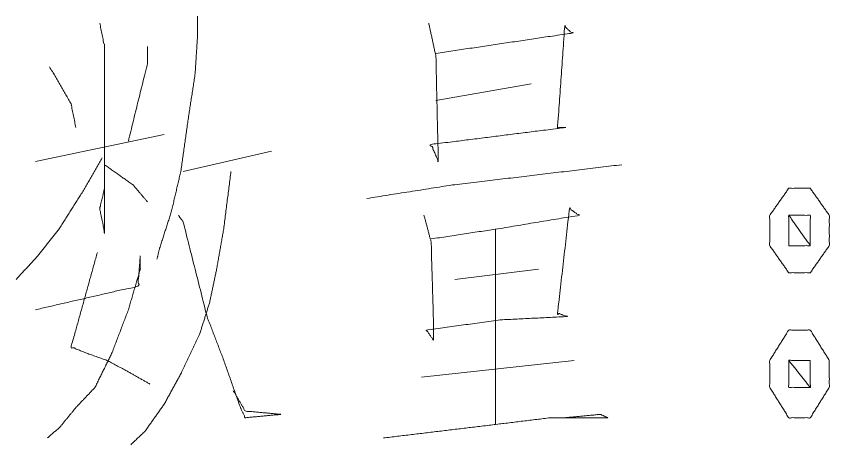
# Model space of a CAD drawing. Header units: millimetres. Extents: x 0 to 420, y 0 to 297.
# Drawn here: x 317.24 to 326.74, y 60.7 to 65.7 of the extents above; entities that cross this region are included whole.
import ezdxf

# ---------------------------------------------------------------- set-up
doc = ezdxf.new("R2010")
doc.units = ezdxf.units.MM
doc.layers.add('1', color=7, linetype='Continuous', true_color=0xffffff)

msp = doc.modelspace()

# ---------------------------------------------------------------- linework, layer by layer
at = {"layer": '1', "color": 95, "linetype": 'Continuous', "lineweight": 18}
for p, q in [((322.1387, 64.7196), (323.2521, 64.9165)), ((317.4635, 64.0109), (318.9666, 64.3259)), ((319.1893, 63.8928), (320.2192, 64.1291)), ((322.8346, 63.2235), (322.8346, 60.9401)), ((322.3614, 62.633), (323.3356, 62.7511)), ((321.9717, 61.4913), (323.7531, 61.6881))]:
    msp.add_line(p, q, dxfattribs=at)
for points, knots in [([(319.3563, 65.7039), (319.3563, 65.4676), (319.3284, 65.0346), (319.245, 64.4834), (319.1614, 63.8928), (319.0501, 63.4204), (318.9109, 62.9873), (318.8831, 62.8692)], [0, 0, 0.08186, 0.232244, 0.425427, 0.632112, 0.800314, 0.957948, 1, 1]), ([(318.2151, 65.6251), (318.2707, 65.3495), (318.2707, 63.1842), (318.2151, 63.4598), (318.2707, 63.696)], [0, 0, 0.094654, 0.823643, 0.918297, 1, 1]), ([(322.0552, 65.6251), (322.1387, 65.2314), (322.1666, 64.0109), (322.0831, 64.2078), (323.6418, 64.4046), (323.5583, 64.4046), (323.6418, 65.5857), (323.7253, 65.507), (322.1387, 65.2708)], [0, 0, 0.062938, 0.253849, 0.287287, 0.532982, 0.546038, 0.731203, 0.749152, 1, 1]), ([(318.7718, 65.3495), (318.7718, 65.1527), (318.5491, 64.2472)], [0, 0, 0.174306, 1, 1]), ([(317.6305, 65.1133), (317.8811, 64.6802), (317.9367, 64.4046)], [0, 0, 0.640216, 1, 1]), ([(318.2429, 64.0503), (317.9924, 63.6172), (317.7419, 63.2235), (317.4914, 62.9086), (317.2409, 62.633)], [0, 0, 0.287238, 0.55514, 0.786184, 1, 1]), ([(318.2707, 63.9716), (318.6047, 63.7353), (318.7718, 63.5385)], [0, 0, 0.613108, 1, 1]), ([(321.3315, 63.5779), (322.3336, 63.7353), (324.3098, 63.9716)], [0, 0, 0.33759, 1, 1]), ([(319.746, 63.8928), (319.6625, 63.2235), (319.579, 62.7511), (319.4955, 62.3574), (319.3841, 62.0031), (319.1614, 61.5306), (318.9666, 61.1763), (318.7439, 60.8613), (318.5769, 60.7039)], [0, 0, 0.194372, 0.33263, 0.448612, 0.555645, 0.70616, 0.82269, 0.933851, 1, 1]), ([(326.5078, 63.696), (326.2572, 63.696), (326.0346, 63.381), (326.0346, 63.0267), (326.2572, 62.7117), (326.5078, 62.7117), (326.7304, 63.0267), (326.7304, 63.381), (326.5078, 63.696)], [0, 0, 0.091008, 0.231142, 0.359869, 0.500004, 0.591013, 0.731144, 0.85987, 1, 1]), ([(321.9996, 63.381), (322.0831, 63.0661), (322.1109, 62.1212), (322.1109, 61.9243), (322.0274, 62.0424), (322.8903, 62.1605), (323.6696, 62.1999), (323.5583, 62.2393), (323.6975, 63.4598), (323.8088, 63.381), (322.8624, 63.2235), (322.0831, 63.1054)], [0, 0, 0.050173, 0.195727, 0.226037, 0.24831, 0.382415, 0.502573, 0.520756, 0.7099, 0.730899, 0.878625, 1, 1]), ([(319.1336, 63.381), (319.1893, 63.3023), (319.4676, 62.1999), (319.6625, 61.6881), (319.8573, 61.1369), (319.913, 61.0188), (320.3305, 61.0582), (319.913, 61.0975), (319.7738, 61.3338)], [0, 0, 0.026718, 0.341744, 0.493484, 0.655464, 0.691645, 0.807839, 0.924033, 1, 1]), ([(326.2572, 63.0267), (326.5078, 63.0267), (326.2572, 63.381), (326.2572, 63.0267)], [0, 0, 0.241156, 0.658897, 1, 1]), ([(326.5078, 63.0267), (326.5078, 63.381), (326.2572, 63.381)], [0, 0, 0.585827, 1, 1]), ([(318.1872, 62.9479), (317.8811, 61.8456), (318.0759, 61.7668), (318.2986, 61.6881), (318.5212, 61.57), (318.7996, 61.4125)], [0, 0, 0.52911, 0.626298, 0.735532, 0.852097, 1, 1]), ([(317.4635, 62.2787), (318.6604, 62.5542), (318.6883, 62.9086), (318.6883, 62.7511), (318.5491, 62.2787), (318.3542, 61.7668), (318.1594, 61.3731), (317.9367, 61.1369), (317.7419, 60.9007), (317.6027, 60.7826)], [0, 0, 0.30447, 0.392578, 0.431617, 0.55371, 0.68947, 0.798365, 0.878842, 0.954749, 1, 1]), ([(326.7304, 61.6881), (326.5078, 62.0424), (326.2572, 62.0424), (326.0346, 61.6881), (326.0346, 61.3731), (326.2572, 61.0188), (326.5078, 61.0188), (326.7304, 61.3731), (326.7304, 61.6881)], [0, 0, 0.149198, 0.238508, 0.38771, 0.499998, 0.649202, 0.738512, 0.887711, 1, 1]), ([(326.2572, 61.6881), (326.2572, 61.3731), (326.5078, 61.3731)], [0, 0, 0.556989, 1, 1]), ([(326.5078, 61.6881), (326.2572, 61.6881), (326.5078, 61.3731), (326.5078, 61.6881)], [0, 0, 0.258816, 0.674596, 1, 1]), ([(321.5264, 60.7826), (322.8346, 60.9401), (323.4748, 61.0188), (324.1428, 61.0188), (324.0593, 61.0582), (323.6418, 61.0188)], [0, 0, 0.419314, 0.624579, 0.837164, 0.866544, 1, 1])]:
    msp.add_open_spline(points, degree=1, knots=knots, dxfattribs=at)

doc.saveas('drawing.dxf')
